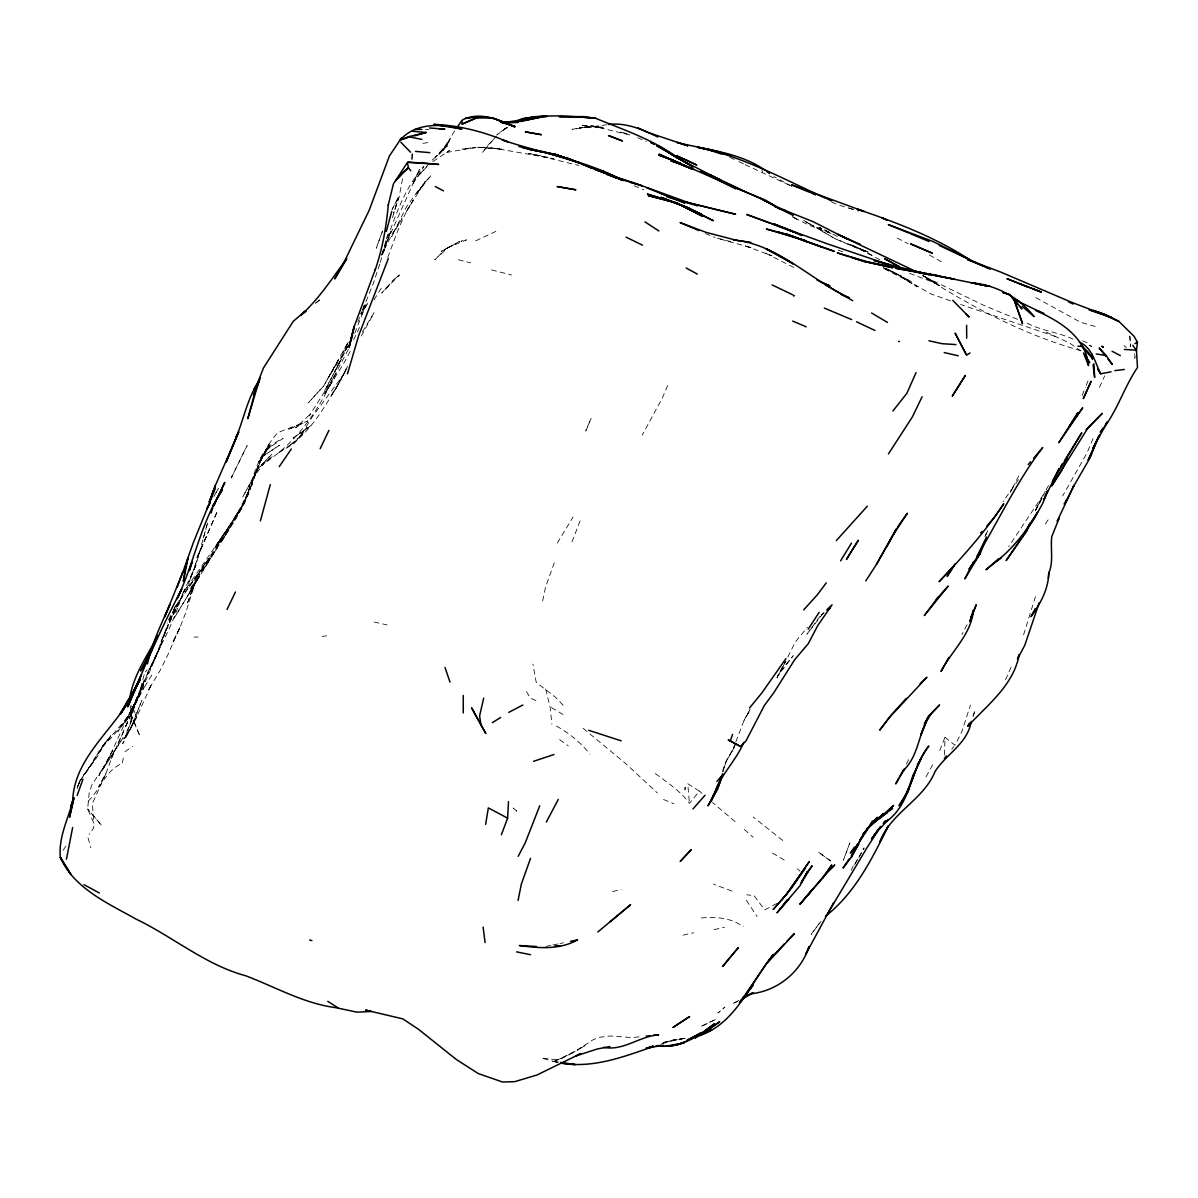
<?xml version="1.0" encoding="UTF-8"?>
<svg xmlns="http://www.w3.org/2000/svg" width="1198" height="1198" viewBox="0 0 1198 1198"><rect width="100%" height="100%" fill="white"/><g stroke="black" fill="none" stroke-linecap="round" stroke-linejoin="round"><path stroke-width="0.75" stroke-dasharray="5 3.75" d="M944.443 754.995L944.997 737.264L954.926 745.231L961.769 731.903L970.5 704.993M104.061 767.289L123.08 737.698L98.865 775.75L112.867 750.607L105.888 763.755L91.842 784.945L89.206 792.911L87.634 808.964L93.953 823.34L93.654 827.923L89.221 834.482M542.649 600.917L545.629 586.735L554.3 562.865M122.346 762.916L123.888 754.815M133.712 708.467L130.133 724.116L122.72 743.673L136.183 718.081L151.697 683.938L148.058 690.542L160.352 670.041L167.6 655.381L180.224 626.569L172.632 642.622L179.296 629.279L185.96 612.058L197.4 575.579M144.149 674.669L138.114 697.82L130.732 715.071L144.06 680.689L131.256 710.714L138.534 694.6L138.025 695.739M385.981 240.663L380.245 262.706M402.528 178.846L399.114 197.161L393.872 212.75M1023.586 634.82L1035.836 595.346M207.539 522.942L195.933 565.067L183.114 592.965M207.059 524.679L202.552 540.882M386.475 238.896L388.481 231.813M206.176 536.929L196.232 559.196L217.512 510.917L199.841 551.904L189.089 582.483M180.329 599.869C170.326 633.293 149.795 662.239 138.968 695.334L143.595 684.343L126.808 719.174L117.868 731.574L129.204 715.535L102.324 746.474L93.893 759.502L104.87 742.94L97.113 757.016L80.056 780.886M194.66 567.133L195.798 563.21M392.48 217.662L398.365 197.835L393.738 212.87M301.312 424.077L287.79 429.648L307.751 420.992L277.951 432.553C265.746 445.117 260.355 462.233 253.946 478.077L242.58 506.05L244.991 500.734L239.121 512.16C250.442 492.767 252.374 469.361 264.938 450.598L283.117 438.363C251.924 451.466 256.252 490.626 237.593 514.631L244.991 500.734L250.097 486.598C240.648 517.731 219.114 542.634 203.136 570.398L217.182 547.815L208.317 561.907M379.781 264.054L373.312 283.492L361.032 313.876M77.526 787.236L79.248 782.249L77.001 788.284M231.978 522.628L239.555 509.869L216.748 546.438L222.963 536.689C208.976 562.805 188.221 584.339 173.74 610.052L175.567 605.215L160.367 645.557L147.219 674.759L157.567 652.925C143.146 686.424 130.522 721.795 102.324 746.474L110.665 735.737L82.722 776.618M261.254 457.247L279.448 445.312L261.254 457.247L251.61 485.729L252.778 482.644L238.657 511.157L219.638 540.717L228.623 526.955L223.322 535.491L215.161 546.737L227.081 529.411L182.261 594.268M78.304 785.559L80.82 778.505L77.256 788.044M160.367 645.557L173.066 611.609M382.506 230.944L376.307 248.226L382.372 231.409M384.962 247.701L390.922 231.154L384.543 247.102M77.346 787.535L79.248 782.249M192.204 590.075L186.948 604.571L194.84 582.902L199.707 574.396L192.204 590.075L194.84 582.902L188.311 594.822L199.767 575.998L174.114 618.138L208.063 562.341M253.781 478.526L259.217 463.626L268.951 444.218L262.182 457.112L271.257 443.515L264.938 450.598L269.295 447.049L257.914 463.267L259.427 460.556M381.728 254.395C392.779 223.816 401.824 191.126 423.897 166.312L412.696 184.372L419.33 169.487L384.573 247.073M722.469 771.287L726.078 761.464L734.06 747.837L726.078 761.464L722.993 771.617L726.078 761.464L735.527 744.557M166.522 628.291L154.228 659.933L157.567 652.925L151.832 665.249L161.43 644.494L148.896 669.847L137.171 700.471M973.001 716.584L975.367 710.189L973.075 715.041M580.131 520.86L570.742 545.09M250.846 484.801L256.327 470.38L254.021 476.325L264.983 462.308L272.889 456.168L258.603 467.999L242.655 497.125L258.603 467.999L271.946 454.102L261.508 464.779C292.641 446.12 314.864 416.05 330.603 383.929L324.583 393.663L343.122 364.521L351.343 349.247M357.798 322.112L364.432 305.071L360.957 313.666M387.748 257.405C395.295 237.863 401.6 217.692 413.295 200.081L405.688 212.615L425.335 181.272L416.26 194.271L431.13 175.252L416.799 192.339L406.227 207.359L391.581 236.755L402.049 218.575L392.54 233.266L383.6 250.846M735.228 743.389L732.667 749.813L734.089 747.193M735.871 741.787L744.048 720.357L749.918 709.8M939.711 750.502L944.997 737.264M130.372 729.133L141.963 700.171L130.372 729.133L123.828 739.046L136.183 718.081M1082.168 395.385L1085.478 387.179M1086.152 385.546L1088.143 380.62M199.796 552.023L202.387 545.644M162.599 638.01L166.088 629.519L160.951 641.918L184.881 589.326L182.695 593.579M138.114 697.82L111.504 758.334L114.828 749.469L105.963 773.459L98.76 786.742L105.858 773.623L92.321 803.603L93.953 823.34M354.758 333.224L366.573 303.229L361.586 314.595L369.478 300.174M585.927 431.01L591.183 418.267L585.702 430.726M1093.07 438.573L1086.9 453.203L1062.701 495.882M256.402 470.185L263.785 454.312L259.217 463.626M382.192 254.216L384.273 249.334M381.698 255.354L384.318 249.229M667.675 385.501L662.284 398.11L642.173 435.144M126.524 732.352L132.604 718.306L130.133 724.116L131.585 716L130.208 704.798M1005.526 679.745L1011.651 665.923M118.018 744.108L124.472 729.747M231.214 477.927L247.117 445.536L231.214 477.927L232.038 476.07M1099.479 387.328L1104.676 375.843M347.3 345.893L335.051 371.081L348.648 344.65M851.134 870.377L853.455 865.405M859.116 857.184L863.518 848.034M985.595 535.281L987.961 530.22L984.936 536.614M353.635 339.903L359.67 327.084M1035.386 510.797L1044.177 494.669M1035.746 509.929L1045.255 491.375M245.485 499.027L247.612 494.609L239.121 512.16M169.292 622.511L177.394 605.604L176.585 607.311M242.61 505.661L250.786 488.634M1035.551 510.213L1040.134 500.659M1035.386 510.543L1039.04 502.905M177.274 604.556L179.341 600.258M132.154 708.797L125.446 722.544L144.119 687.353L132.154 708.797L135.509 702.163C123.08 724.251 114.738 748.331 101.965 770.149M787.805 657.073L795.202 642.188L807.452 627.243M382.132 254.635L385.247 248.375L381.907 255.054M346.357 368.61L338.18 384.633L330.393 396.852L339.408 382.447C325.422 405.268 312.483 429.783 289.901 445.416L303.379 433.496L293.48 443.964L277.457 453.398L295.397 441.628L307.002 427.536L299.755 437.075L312.588 416.425L343.721 374.405L333.808 392.046L346.102 369.912M347.36 343.751L342.673 353.036L348.903 341.056M906.407 764.099L908.773 759.472M347.495 366.333L340.786 379.332L346.027 370.047M391.986 209.695L398.605 196.936L392.21 209.216M1018.674 476.025L1010.228 492.243L1012.265 489.128M785.349 661.91L776.948 677.978L785.783 661.161L777.337 676.481L793.226 655.71L781.201 670.341M967.085 624.712L961.964 634.386M854.518 864.791L864.387 847.974M234.613 520.935L242.026 506.934M168.559 619.636L171.149 614.844M347.465 347.091L328.237 377.774L338.42 359.834L323.61 386.085L308.515 402.648L323.61 386.085L347.076 344.2M750.068 709.321L744.048 720.357L750.487 709.605M131.316 726.812L134.685 720.702L126.748 734.973L134.685 720.702M926.069 776.828L933.302 763.68M348.378 349.367L330.618 382.821L336.174 373.506L309.234 415.811L311.345 413.235L295.532 427.806L301.327 424.077M855.192 863.309L858.427 857.978M362.29 331.981L373.986 312.873L360.538 337.537M1046.109 489.877L1048.624 485.415M213.813 496.556L218.336 488.589L215.67 493.202M169.083 620.459L178.981 603.702L169.113 620.414M221.69 541.256L238.043 513.163L219.803 544.042L230.091 527.24L223.951 537.453M557.325 543.068L573.063 517.057M1038.247 504.987L1040.957 500.539M374.031 299.904L381.982 286.966M151.817 674.998L144.524 686.873L146.306 683.998M174.743 607.626L196.427 576.672M80.191 780.797L94.897 759.382L83.291 775.376M819.043 923.583L811.106 934.5L821.019 921.367M324.583 393.663L334.272 378.793M169.143 620.549L175.597 610.815L167.406 623.14M187.023 587.14L183.084 592.845M1018.51 479.574L1002.951 501.797M1043.293 494.744L1008.671 546.617M1045.36 523.975L1049.268 518.165M63.135 850.236L65.875 846.177M454.626 130.867L442.526 151.742L450.149 138.758L439.097 154.452L449.669 140.975L439.097 154.452M189.224 586.107L200.44 570.188L194.525 580.506L236.56 514.975M820.016 616.326L806.988 634.146L822.532 614.095M197.371 575.414L201.623 569.724M951.751 749.214L953.863 746.564M655.396 773.549C667.361 782.683 680.449 791.009 689.464 803.319L699.437 791.129L701.968 793.271M429.393 163.257L417.758 176.6L427.716 165.698M448.696 142.188L435.533 157.148L447.498 145.752L431.729 160.592M88.158 801.192C100.692 789.153 104.915 770.823 122.046 763.396M493.336 139.582L482.36 152.7L486.478 146.71L496.691 135.958M398.32 275.899L394.711 278.999L399.458 274.926L381.698 293.076L393.947 279.688L384.154 290.081L385.262 288.973M145.228 671.928L147.294 669.952M821.349 615.053L824.014 612.492M821.304 615.248L823.895 613.121M315.568 303.274L321.004 298.886L315.433 303.199M125.011 751.7L132.559 746.369M507.323 127.572L496.9 134.79L507.398 127.003M432.912 161.535L449.564 150.499L445.192 152.715L475.95 147.369L462.084 149.106L480.024 147.294L502.666 149.241L477.777 147.264L489.278 147.339L553.805 158.645L530.564 153.823M507.368 127.153L504.418 129.01L507.428 127.228M776.858 903.457L764.728 909.941L754.126 895.67L746.773 894.801M738.852 1000.48L732.098 1003.864L738.327 1001.034M475.666 240.888L495.867 231.379M449.819 246.728L441.193 251.445L459.508 241.412L445.536 249.064L434.769 259.771L448.187 247.477L466.531 239.885L460.931 241.262L463.027 240.648M661.476 1043.862L674.938 1039.939L686.424 1038.037M662.988 1043.084L674.938 1039.939L662.254 1042.649L686.184 1038.082M612.672 891.567L621.208 889.5M714.023 929.648L724.446 927.237M683.055 935.159L693.732 932.733M545.884 946.42L551.17 945.327M552.937 944.967L558.223 943.874M559.99 943.515L563.509 942.781M684.328 1038.367L669.577 1040.688L683.773 1038.516M607.101 124.712L572.075 129.339L592.022 125.925L603.253 127.407L579.308 127.767L592.022 125.925L603.298 127.946L580.371 125.221L592.022 125.925L630.418 135.119M322.292 636.423L326.515 635.809M422.894 143.326L428.18 142.607M639.058 1036.839L631.945 1037.573L610.531 1035.97L598.401 1037.408L592.141 1040.298L577.211 1050.167L585.058 1045.659L562.341 1058.029L552.518 1062.102L575.624 1051.32L562.341 1058.029L556.127 1059.631L541.316 1058.059L558.088 1062.536M701.354 917.982C715.865 916.56 731.109 917.758 743.209 926.713M194.031 637.096L198.194 637.036M425.455 129.384L428.989 129.354M558.777 1062.147L551.469 1061.054L558.388 1062.536M541.122 155.905L528.498 153.404L578.874 165.399M374.135 622.032L387.164 624.922M625.161 133.307L620.19 132.079L627.093 133.877M491.614 269.939L511.636 275.001M458.325 259.771L470.589 262.826M730.615 241.577L716.913 238.132L752.419 248.061L743.988 245.41L771.976 255.803L765.926 253.347L794.993 268.038M1017.506 319.327L984.397 305.64L922.879 275.839M1095.197 326.47L1080.581 322.247L1033.455 296.355M839.783 205.307L855.192 210.024M848.813 208.063L858.622 211.073M1081 350.714C1024.44 335.006 972.417 307.362 923.194 275.944L936.297 283.207L922.774 275.795M950.643 300.863L930.561 293.78L888.811 269.55M732.023 891.087L713.409 884.139M808.979 223.382L834.781 238.567L869.568 252.628L848.079 244.122L866.828 251.67L850.176 244.212L882.447 261.119M1055.693 336.578L960.631 304.502M909.567 273.339L936.297 283.447L926.938 278.76L939.726 285.648L922.76 275.345M831.113 233.445L808.994 225.239L792.702 216.913M838.166 250.083L845.129 252.778M829.48 232.816L811.765 225.044M705.382 233.595L715.266 237.489M1073.123 339.139C1057.28 331.801 1039.25 330.543 1024.11 321.468M634.086 185.735L643.79 189.808M1082.603 340.816L1087.365 342.823L1091.707 346.551L1087.38 344.38M663.557 799.5L674.025 803.888M637.65 137.77L646.201 141.454M831.547 201.923L836.444 204.079M884.468 268.187L901.39 276.184L883.51 267.828M856.765 248.106L834.781 238.567L819.342 229.612M535.925 700.635L530.385 698.105L526.296 691.246M883.345 267.858L911.453 281.62L885.607 268.142M1046.333 332.16L1070.173 343.407L1080.551 350.819M738.852 161.67L743.629 163.916M745.216 164.68L790.38 185.645M828.941 232.053L819.133 227.306L839.469 237.533M885.037 268.053L894.517 272.665L917.039 286.711L904.101 278.7L908.369 280.946L883.106 268.247M729.837 157.252L737.264 160.906M859.685 248.989L871.934 255.099M897.167 238.117L908.219 243.703M791.908 186.379L773.938 176.63M929.393 254.949L942.736 262.512M805.775 221.9L813.921 226.347M803.723 220.417L807.662 222.633M772.41 853.051L785.663 860.868M792.567 216.763L797.344 219.593L792.657 216.748M551.439 707.584L562.985 714.472M556.411 726.048C569.215 733.101 580.686 742.64 589.88 754.006M699.437 791.129L687.712 783.687L689.464 803.319M829.241 860.014L830.588 860.958L818.264 851.973L829.36 860.059M559.631 739.66L568.316 745.845M563.165 705.322L555.438 697.191L536.225 682.366L532.885 664.081M782.728 840.457L753.183 816.991M583.126 728.309L625.79 763.65L657.298 792.896M735.138 821.618L712.451 802.465M797.299 868.805L800.009 871.126M1123.994 345.563L1126.315 347.6M744.243 829.39L753.138 837.222M746.339 900.177L757.076 916.56M131.436 705.742L136.812 717.168L131.69 705.173M761.838 170.101L762.617 171.778M88.023 837.866L90.823 847.69M1134.536 356.989L1134.94 358.516M545.659 689.12L550.062 706.82L551.904 724.086M1134.521 353.889L1135.21 357.318M1129.804 336.054L1130.612 346.821L1129.819 336.114M849.816 842.958L843.392 860.239L849.816 842.958M140.63 689.838L135.314 705.367L124.966 728.309L140.63 689.838M195.933 565.067L188.326 583.201L195.933 565.067M341.205 359.49L324.793 390.473L341.205 359.49M198.613 576.223L189.628 590.015L198.613 576.223M244.197 502.366L234.838 517.356L244.197 502.366M213.573 552.637L200.351 572.809L213.573 552.637M204.918 563.854L201.279 568.661L209.665 557.849L204.918 563.854M719.339 1011.786L717.931 1012.999L724.895 1007.084L719.339 1011.786M310.866 425.784L293.091 438.034L310.866 425.784M715.191 1019.648L700.486 1026.716L715.191 1019.648M516.712 811.091L513.253 808.021L516.712 811.091M101.246 825.003L87.634 808.964L101.246 825.003M139.402 734.853L131.585 716L139.402 734.853"/><path stroke-width="1.5" d="M463.252 712.96L463.282 695.454M501.393 834.736L507.623 818.159L508.476 801.597M412.337 154.093L411.962 159.094M1048.34 578.29L1048.789 572.345C1048.594 588.772 1040.538 603.687 1031.014 616.596L1035.162 608.764M388.287 204.843C386.25 227.216 382.387 249.424 374.914 270.673L375.483 268.906L353.695 327.982L349.022 347.255L354.323 326.425L349.202 346.806M1136.333 351.269L1137.471 342.299L1134.027 336.234L1119.022 321.528L1111.205 317.425L1071.686 302.33L1000.764 272.096L967.28 259.427L987.856 268.127M684.986 789.512L685.256 787.55M66.444 859.191L72.629 827.533M485.624 824.374L488.335 807.901L507.623 818.159M518.06 900.447L521.37 884.004L530.534 858.352M1048.699 573.363C1053.911 561.413 1050.227 548.804 1051.799 536.524L1059.287 517.895L1057.475 520.741M483.692 698.149L479.604 715.895L480.922 724.775L485.834 733.58L471.608 707.823L480.922 724.775M73.647 799.695L69.559 817.306L73.767 797.913M260.37 520.935L270.314 484.576M388.182 205.307L393.423 183.953L407.41 162.464L408.413 167.6L410.749 170.805M906.572 793.975L907.859 788.928M147.459 663.812C152.116 643.056 161.371 623.724 169.981 604.391L164.725 616.805L183.054 571.626L177.184 586.99M386.34 231.394L391.731 211.492M347.465 373.881L358.711 335.47L388.332 258.528M1039.145 602.864L1024.784 645.288L1017.476 659.035L1019.228 654.602C1013.493 685.451 987.556 704.738 967.759 726.347L969.287 723.113M189.524 570.158L192.144 561.862L189.254 570.712M73.512 798.078C68.87 817.71 58.193 836.833 60.364 857.394C73.437 887.613 106.622 902.708 133.921 917.893L135.703 918.926C172.976 936.776 205.622 965.004 245.77 975.786C276.259 987.347 304.726 1004.074 337.716 1007.907M73.527 798.332L70.592 807.123L73.482 798.841M722.319 775.346L717.812 788.928L707.973 805.91L716.359 789.931M826.68 609.947L832.026 604.855L817.83 625.446L808.276 643.67L794.798 659.544L773.923 692.534L764.339 705.547L745.95 740.993L740.349 746.414L730.331 740.933L732.577 734.344M211.058 512.969L212.75 508.042M898.545 778.46L895.73 783.911L904.625 768.817L903.502 770.299C918.177 756.432 918.641 734.674 927.986 717.632M73.917 797.883L72.674 801.402C73.887 755.384 118.003 727.53 135.763 688.131L131.69 696.203L139.881 679.925L136.587 686.499M77.121 795.502L82.932 779.284M182.351 573.513L193.477 542.29L215.161 488.844M226.287 461.874L238.806 431.744L215.116 486.089L209.306 502.127L215.311 485.759L209.395 501.812L212.435 495.418M226.272 461.919L237.054 435.383L235.781 437.959C244.093 418.866 247.387 397.571 259.547 380.26M971.219 721.391C967.64 743.823 946.165 753.886 935.024 771.572C923.239 800.534 890.309 812.738 879.617 842.538L888.317 825.886C872.114 858.756 854.983 893.274 825.422 916.245M350.67 340.786L352.616 335.695M1065.741 502.007L1074.022 485.295L1057.16 521.295M539.729 805.79L525.293 842.748L518.165 856.33M714.113 793.39L710.878 801.776L716.464 790.126M1030.265 522.642L1026.821 531.103L1006.155 560.544L1020.711 539.205M1099.614 434.649L1088.128 460.167L1095.541 444.084L1090.21 457.606L1072.884 487.556M259.502 380.485L253.422 395.355L258.768 381.833L247.806 418.701L256.956 384.858L263.41 368.071L293.255 321.334L304.921 311.33M214.113 505.661L216.119 500.779M928.555 716.344L920.618 735.572L926.054 722.124L931.19 713.634L939.561 704.948L928.555 716.344L924.302 723.936M722.723 773.653L714.802 792.462C721.361 773.908 736.126 760.535 743.778 742.401M970.62 617.958L976.31 604.691L969.811 621.612L973.45 610.186C971.249 634.491 951.616 650.903 941.014 671.494L948.921 657.328M1029.082 524.859L1022.763 536.135M212.63 506.17L222.364 489.697C200.515 523.032 194.181 563.27 177.079 598.865L181.737 589.072C161.595 627.243 144.134 666.912 127.782 706.895L141.349 674.863L130.732 697.401L120.728 713.843L130.747 697.76M916.066 372.593L906.871 393.318L892.914 410.989M857.618 843.976L851.329 855.821M972.851 563.3L973.375 562.176L964.824 578.874L980.413 552.967L969.032 569.08L980.323 553.326L986.508 537.018L977.029 556.501C998.773 520.112 1016.922 481.296 1042.709 447.528L1033.545 458.385M849.262 858.876L843.033 868.026L851.374 857.139L863.983 833.074M216.898 498.967L224.805 482.42L216.928 498.922M320.18 448.681L328.926 430.367M227.051 609.453L235.422 592.022M1098.731 436.252L1092.711 448.816L1107.476 421.726L1105.41 424.751M922.086 396.778L912.382 416.919L888.437 453.907M1067.538 458.43L1061.383 471.084L1051.649 485.999L1087.589 428.48L1102.25 413.415L1086.077 429.753M558.283 799.41L546.333 822.098M903.247 770.254L899.324 777.173M153.524 645.018L140.72 670.97L151.667 650.769M138.339 682.695L136.632 685.99L139.986 679.82M861.557 837.327L859.999 840.277L867.442 828.013M208.722 505.301L206.595 509.3L210.204 502.92M138.399 682.321L120.07 714.053L135.763 688.131M896.613 528.378L876.457 564.393L865.78 580.895M886.49 547.321L896.014 529.771L876.457 564.393M260.325 378.014L253.796 389.964L259.367 380.709M833.673 902.678L805.595 954.521L809.174 946.555C800.608 972.132 777.712 990.881 750.921 993.831M157.807 635.569C147.025 656.249 132.529 676.481 129.504 700.036M851.374 857.139L858.876 843.961M407.245 137.935L400.342 139.911C415.122 122.75 441.553 123.394 461.784 129.129L434.14 124.427C459.643 125.326 484.606 132.05 508.042 141.948L502.157 139.911C542.125 153.479 584.399 159.978 622.151 179.97M345.937 260.191L334.736 278.909L343.856 262.647L369.164 210.309L389.41 155.995L401.51 137.89M786.532 894.247L809.279 861.676L786.607 894.187L773.159 909.552L786.292 894.547M826.785 914.987L867.097 847.555L878.404 830.214L888.437 819.627L887.029 821.049C911.738 802.9 910.285 768.876 928.824 746.054C914.688 763.905 912.562 787.7 899.054 805.73L908.968 789.138L907.156 793.151L912.921 775.48L921.007 758.948L917.354 764.594M840.622 560.844L851.479 543.113M1064.064 504.059L1066.819 499.551M954.791 564.108L947.139 576.403L954.222 565.531L939.067 581.689C962.323 557.34 985.07 531.897 1003.759 503.789L994.52 517.236L986.673 526.236M854.488 847.091L850.4 853.111C861.033 842.449 866.379 827.698 877.52 817.291L870.796 824.778M864.177 834.257L872.444 821.034M808.201 629.22L819.133 612.358M893.304 534.817L907.335 513.238L897.691 526.865M1064.468 460.841L1081.764 432.778L1052.473 481.566L1059.257 468.328L1043.817 499.716L1047.636 490.536L1042.814 503.25L1034.069 518.884C1023.496 534.398 1011.531 549.523 996.676 561.173L1001.019 557.804L986.014 569.769L998.623 558.687M822.906 877.879L831.652 865.166L822.906 877.879L800.009 904.086L827.054 872.249L834.736 864.971L824.868 875.004M279.269 466.636L291.294 449.01M1103.343 427.761L1100.243 432.283C1116.701 413.13 1123.395 388.227 1137.486 367.457L1136.498 350.729M1060.574 466.546L1062.536 463.701M805.445 868.086L791.848 887.688L781.62 900.207M456.708 127.887L461.904 120.444L462.173 124.068L478.706 116.94L491.989 117.748L514.601 126.853C498.653 119.545 479.619 111.204 462.518 119.905M741.562 999.701L739.451 1002.681L753.168 985.055L744.287 996.496L747.178 993.831L743.015 997.155M745.815 993.756L767.948 961.65M805.88 874.255L812.109 865.75L801.177 882.716L807.557 871.44L799.965 885.741L776.993 912.786L789.153 898.755M862.815 834.392L864.926 831.547M878.119 830.004L871.515 838.914L874.585 834.796M876.622 832.056L880.695 826.56M826.276 582.872L817.38 594.732L803.663 609.902M779.599 909.761L787.116 899.803M874.076 835.141L880.62 826.605M346.866 258.633C332.43 277.756 319.821 297.838 301.941 314.235L306.029 310.941M944.324 758.529L946.45 755.878M785.948 658.601L761.808 692.998L749.529 707.973M938.393 596.829L924.362 615.532L948.202 586.092L936.297 599.374M1028.213 464.644L1030.594 461.799M883.211 823.296L885.427 820.66M867.322 506.17L836.369 540.568M808.036 894.741L812.454 889.53L800.009 904.086M906.302 698.374L890.968 715.311L879.706 730.136L889.156 717.767L926.908 677.274L920.094 683.639M716.883 781.381L721.585 776.049M692.968 808.979L704.978 795.322M786.772 941.388L794.394 933.646L766.735 963.506L773.309 954.387C750.113 983.094 735.797 1024.859 697.221 1036.45L696.188 1036.614M769.026 960.197L784.211 943.994M929.438 715.431L931.19 713.634M980.608 532.96L982.195 531.373M868.565 827.593L874.75 821.663L892.555 808.351L888.122 811.076M867.442 828.522L883.585 813.487L870.751 825.227M597.802 931.984L630.567 904.715L610.336 921.636M869.718 826.515L893.588 805.49L881.264 817.35L874.75 821.663M873.761 821.873L887.149 812.678L877.161 819.477M793.645 296.071L794.394 295.562M970.036 352.961L966.546 355.222L955.106 333.119L965.813 353.62M492.423 722.634L500.659 717.437M699.872 1033.694L711.627 1029.906L703.061 1033.41L719.728 1021.699L701.863 1034.203L686.304 1041.182L701.309 1032.541C688.431 1042.694 672.467 1048.025 656.07 1045.824L661.655 1045.3M1134.925 343.601L1137.396 342.179M686.304 1041.182L698.419 1034.428L687.083 1039.999M508.731 712.406L522.822 705.008M580.431 1053.731L537.108 1074.95L514.826 1081.629L502.561 1082.019L478.316 1073.588L456.468 1059.601L418.581 1029.367L402.872 1018.899L365.6 1010.094L371.35 1011.486L356.959 1012.16L339.154 1008.372M580.566 1053.596L575.953 1055.947L597.143 1049.029L609.872 1046.528M741.427 999.626L753.153 992.678L746.923 995.448M516.308 120.983C541.631 113.181 569.454 116.191 595.586 118.273C623.409 129.713 652.311 139.372 676.96 157.163L656.459 145.871M462.173 124.068L478.706 116.94L465.618 118.228L469.137 118.153M677.364 1044.761L684.807 1041.781M400.342 139.911L408.443 136.707L426.189 132.484L412.382 131.241M652.745 1046.723C623.619 1056.861 593.265 1068.376 561.832 1063.285M653.494 1046.423L650.334 1047.546L653.464 1046.633M533.559 761.314L553.925 754.56M653.015 1046.243L649.69 1047.292L653.06 1046.303M1111.1 371.829L1100.692 373.791L1097.578 369.224M518.405 121.672L534.113 116.76L546.887 116.341L541.361 116.895M414.134 135.943L426.189 132.484M520.486 121.537L541.092 117.119L524.994 120.249M519.618 121.297L533.125 118.198L502.696 122.765M653.105 1046.483L646.126 1048.04L663.707 1045.315M570.562 941.329L577.616 939.876C559.451 950.014 539.055 948.187 519.333 945.536L536.464 946.51M608.704 124.472C625.82 122.331 642.802 129.474 657.747 137.036M1114.874 370.646L1124.323 369.478M646.171 1036.12L649.72 1035.761M653.284 1035.401L658.615 1034.847C639.418 1036.195 623.529 1051.2 603.567 1047.366M533.994 117.629L521.1 118.916L534.113 116.76L546.887 116.341M508.88 122.81L518.09 122.376L501.393 122.016M477.927 118.003L491.989 117.748L515.29 126.614L501.019 122.301M1136.123 350.16L1124.383 349.472M414.867 129.459L421.921 129.399M439.576 129.264L444.877 129.234L429.573 127.961M955.899 344.59L942.062 343.691L928.944 340.771M577.241 116.835L559.241 116.67L583.935 116.595L595.586 118.273L584.579 117.404M1077.96 346.162L1080.611 346.387M415.511 151.412L429.783 152.64M750.802 242.266L733.82 240.004C778.131 244.287 810.522 280.003 849.457 297.898L841.37 294.678M561.473 1063.09L575.235 1064.588L560.604 1062.416M434.14 124.427L447.468 126.224M1096.215 353.979L1106.143 355.477L1112.328 364.506L1107.94 358.996M541.541 151.817L529.905 149.451L555.258 154.362L580.611 163.198L541.975 151.367L567.987 158.45L580.356 163.302L555.258 154.362L580.356 163.302M849.082 256.731L837.252 252.868L868.161 261.958L954.207 279.134L896.074 268.337M937.72 275.51L925.53 273.429L987.961 286.097L970.964 282.668C995.808 285.049 1018.629 296.76 1034.114 316.631L1022.074 306.254M529.935 149.406L538.381 150.828L518.914 146.515M895.999 268.322L924.212 273.159M908.878 270.523L921.112 272.605L905.044 268.936L924.002 273.728M975.951 283.836L989.758 286.217M408.443 136.707L421.846 139.387M530.04 149.48L555.063 154.587L567.987 158.45L592.785 168.484L581.914 163.946M516.608 951.871L530.519 954.716M500.899 122.031L504.193 122.72L500.734 121.822M528.243 149.121L522.328 147.579M697.251 146.935L718.216 151.682M944.204 352.571L958.22 355.776M596.904 169.891L604.106 171.688L597.038 169.817M736.306 240.274L706.146 232.382L680.06 222.573L698.943 230.585M666.777 196.757L697.745 205.966L633.353 182.635L606.293 174.099L616.491 178.143M550.316 153.404L567.912 158.495M929.154 274.896L874.031 260.445L889.35 264.893L827.264 243.808L746.788 214.517L770.015 223.187M309.653 939.966L311.884 940.625M588.727 730.301L621.208 740.828M850.775 257.256L864.312 261.464L892.42 267.708L864.312 261.464L852.467 257.735M1002.816 292.507L1009.644 294.663L1021.804 308.74L1009.644 294.663L1003.19 292.597M611.22 176.001L625.027 180.584M628.441 181.602L606.817 173.71M1019.648 283.776L1041.197 291.998L1006.949 278.7L1028.243 287.25M1098.042 312.079L1093.13 310.387L1106.443 315.044L1119.022 321.528L1098.042 312.079L1106.443 315.044M822.532 247.312L787.041 234.344L807.542 242.041L793.525 236.485L778.745 232.322L805.296 240.648L766.391 229.043L787.041 234.344L834.302 251.355L809.908 242.909M721.675 154.153L708.288 149.436C749.304 160.247 787.146 180.584 825.587 198.269M597.248 170.326L604.151 172.826M594.328 169.053L605.095 173.036L594.058 168.903M771.677 223.816L796.55 233.071L774.207 223.966L794.034 232.113M1032.556 288.718L1041.197 291.998M594.448 169.113L599.449 171.029M602.774 172.302L617.749 178.023L606.682 173.65M939.322 245.485L984.397 266.48M1035.581 310.432C1059.436 321.004 1085.747 336.818 1088.548 365.66L1083.516 352.946L1089.671 362.844L1084.654 355.027M607.042 173.89L617.749 178.023M660.248 193.163L684.852 203.031L646.755 187.801M744.572 191.306L732.936 186.603L766.136 200.455L778.49 208.182M607.176 173.965L622.091 180.029M908.743 232.981L888.332 224.595L932.778 241.412L969.212 259.397C934.784 237.069 895.894 222.199 857.184 209.111L864.117 211.492L791.608 184.821L809.668 192.324M581.869 163.931L592.486 168.319M820.465 281.994L829.989 285.963L817.021 280.092M910.435 233.7L929.049 241.502M793.915 232.023L785.469 228.489L793.6 232.023M618.318 178.337L623.484 180.509M824.329 308.096L851.643 319.581M792.687 321.064L806.194 326.829M650.993 142.667L654.378 144.119L651.143 142.712M827.114 198.928L831.726 200.935M850.056 239.914L837.237 234.104L918.132 272.545M796.865 233.445L801.747 235.572M898.605 341.31L899.458 341.67M860.164 244.302L841.969 236.306L847.166 238.956L812.903 221.585L774.717 206.385L792.103 214.801M811.136 192.968L815.553 194.915M728.833 184.342L720.702 180.778L739.96 189.254L709.695 174.608L720.672 179.985M886.355 219.773L881.983 217.811L886.999 220.177M679.745 163.602L687.382 167.046M1037.648 310.836L1043.937 313.681L1015.724 300.189M675.253 161.445L659.14 154.168L689.554 167.975M616.805 177.648L606.248 172.826L622.646 180.539M637.965 127.887L647.579 132.334L687.802 145.827L677.125 142.457C706.655 149.945 739.331 152.281 765.043 170.176M985.894 267.169L990.357 269.236M1012.714 298.407L1019.109 301.387L1012.49 297.973M688.91 167.735L691.95 169.143L691.006 168.693M856.54 321.798L875.019 330.498M1068.451 301.851L1073.109 304.052M712.825 177.124L719.07 180.074M686.963 167.151L670.386 159.199L658.69 155.081L680.898 163.617L670.386 159.199L761.299 198.883L792.732 214.786M772.141 284.929L792.941 294.888M734.434 187.217L700.635 171.329L735.916 188.97M626.12 237.189L642.398 245.111M730.331 740.933L728.219 739.87L740.349 746.414M1112.103 351.284L1120.37 355.641M435.233 186.499L443.5 190.871M775.465 206.415L761 198.583L775.72 206.505M710.923 175.163L678.487 158.585L688.041 163.976L668.229 152.281L692.878 166.807M686.14 267.993L697.356 274.087M83.965 884.648L99.344 893.004M1079.308 342.074C1092.217 347.54 1095.002 362.515 1100.692 373.791M783.148 209.395L793.316 215.116M687.068 163.512L693.013 166.881M825.422 284.795L852.677 300.713M871.62 312.992L887.463 322.442M780.183 209.171L777.068 207.284L780.123 209.186M327.788 1001.363L338.39 1008.087M644.958 221.87L658.915 230.974M766.51 171.284L769.445 173.515M1081.165 345.204L1088.338 352.362L1092.711 358.651L1081.045 345.638M410.57 152.206L400.791 142.173M952.769 300.339L969.137 317.036L965.977 313.771M1106.143 355.477L1099.18 347.974L1105.754 356.24M1132.799 345.279L1136.198 350.011M445.012 667.466L450.014 682.141M483.123 927.102L485.085 942.571M1091.752 353.724L1092.426 359.205M1093.085 364.671L1094.643 377.445L1093.894 363.773M966.606 325.272L966.711 338.21M1091.049 381.443L1083.366 398.485L1091.049 381.443M185.645 566.849L183.354 581.404L188.011 557.939L185.645 566.849M721.451 776.678L718.86 785.139L721.451 776.693M965.318 375.483L952.365 395.984L965.318 375.483M1028.618 526.311L1026.851 530.01L1037.528 512.37L1028.618 526.311M847.435 557.714L846.432 559.466L858.352 540.223L847.435 557.714M1077.9 412.756L1058.762 442.736L1082.693 407.754L1069.155 426.743L1077.9 412.756M301.971 314.101L301.327 315.059L305.909 310.746L301.971 314.101M728.025 959.823L722.723 966.412L738.297 947.663L728.025 959.823M401.63 173.47L395.505 180.733L408.413 167.6L401.63 173.47M691.096 849.771L680.359 861.287L691.096 849.771M714.427 1023.826L695.349 1037.842L714.427 1023.826M830.349 607.79L827.773 609.917L830.349 607.79M689.539 1016.593L673.141 1027.345L689.539 1016.593M683.893 1042.919L671.823 1045.944L665.908 1046.168L683.893 1042.919M560.335 945.821L554.914 946.046L560.305 945.806M422.55 162.988L407.784 162.239L438.708 164.425L422.55 162.988M575.654 189.793L557.37 186.574L575.654 189.793M541.182 134.685L525.488 131.87L541.182 134.685M709.426 149.69L698.149 147.504L730.316 155.276L709.426 149.69M709.65 207.973L684.298 201.698L735.647 214.277L709.65 207.973M630.058 182.141L629.309 181.976L642.368 185.9L630.058 182.141M663.018 199.392L648.118 195.588L676.6 203.001L713.349 220.732L687.817 207.703L661.131 197.356L687.817 207.703L701.519 214.277L675.178 202.687L647.534 194.136L675.178 202.687L689.284 208.317L662.105 198.254L676.6 203.001L702.582 216.329L676.6 203.001L663.018 199.392M1102.789 314.355L1089.207 309.833L1111.205 317.425L1102.789 314.355M682.71 164.98L670.805 160.742L693.417 169.158L682.71 164.98M614.289 137.725L608.479 135.584L622.436 140.96L614.289 137.725M932.179 253.122L910.914 243.988L932.179 253.122M687.173 160.487L676.511 155.74L696.757 165.054L687.173 160.487M899.204 266.645L884.858 258.843L899.204 266.645M778.475 255.324L766.136 248.825L793.136 263.845L778.475 255.324M677.604 158.136L658.166 145.707L677.604 158.136M1103.193 347.15L1101.935 346.342L1103.193 347.15M70.922 874.54L60.364 857.394L70.922 874.54M1021.984 321.753L1013.748 298.796L1022.523 323.76L1021.984 321.753"/></g></svg>
